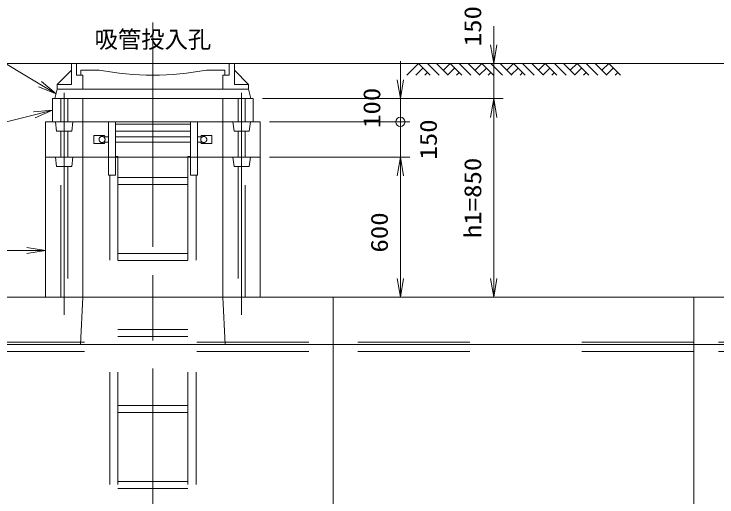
# Model space of a CAD drawing. Units: millimetres at full size. Extents: x -75200 to -41600, y 0 to 23760.
# Drawn here: x -53222 to -50211, y 17155 to 19222 of the extents above; entities that cross this region are included whole.
import ezdxf
from ezdxf.enums import TextEntityAlignment as Align

# ---------------------------------------------------------------- set-up
doc = ezdxf.new("R2010")
doc.units = ezdxf.units.MM
doc.header["$LTSCALE"] = 80.0044
doc.linetypes.add('CHAIN', pattern=[18.5, 12, -1.5, 3.5, -1.5])
doc.linetypes.add('DASHED_SPACED', pattern=[12, 6, -6])
for name, color, linetype, lineweight in [('0_2', 4, 'Continuous', 13), ('FRP', 4, 'DASHED_SPACED', 13), ('寸法', 6, 'Continuous', 13), ('文字', 2, 'Continuous', 13), ('ﾊｯﾁﾝｸﾞ', 4, 'Continuous', 9)]:
    doc.layers.add(name, color=color, linetype=linetype, lineweight=lineweight)
doc.styles.add('ＭＳ ゴシック', font='')
doc.styles.get('ＭＳ ゴシック').set_extended_font_data('MS Gothic')

# ---------------------------------------------------------------- blocks, each defined once
blk = doc.blocks.new('open_arrow')
at = {"color": 0, "linetype": 'Continuous', "lineweight": -2}
blk.add_lwpolyline([(7.5, 1.25), (0, 0), (7.5, -1.25)], dxfattribs=at)
blk = doc.blocks.new('dimension_origin')
at = {"color": 0, "linetype": 'Continuous', "lineweight": -2}
blk.add_circle((0, 0), 1.25, dxfattribs=at)

msp = doc.modelspace()

# ---------------------------------------------------------------- linework, layer by layer
at = {"layer": '0_2', "color": 2, "linetype": 'CHAIN'}
for p, q in [((-52627.5, 19185), (-52627.5, 14582.51)), ((-53007.5, 18885), (-53007.5, 17935)), ((-52247.5, 18885), (-52247.5, 17935))]:
    msp.add_line(p, q, dxfattribs=at)
at = {"layer": '0_2'}
for p, q in [((-45610, 19010), (-55655, 19010)), ((-52976.5, 19010), (-52278.5, 19010)), ((-52976.5, 18920), (-52976.5, 19010)), ((-52954.5, 18960), (-52954.5, 19010)), ((-52300.5, 18960), (-52300.5, 19010)), ((-52278.5, 18920), (-52278.5, 19010)), ((-53037.5, 18920), (-52976.5, 18981)), ((-52936, 18982), (-52857.5, 18982)), ((-52936, 18960), (-52936, 18982)), ((-52397.5, 18982), (-52319, 18982)), ((-52319, 18960), (-52319, 18982)), ((-52278.5, 18981), (-52217.5, 18920)), ((-52954.5, 18960), (-52927.5, 18960)), ((-52927.5, 18900), (-52927.5, 18960)), ((-52327.5, 18960), (-52300.5, 18960)), ((-52327.5, 18900), (-52327.5, 18960)), ((-53037.5, 18900), (-53037.5, 18920)), ((-53037.5, 18920), (-52976.5, 18920)), ((-52217.5, 18920), (-52278.5, 18920)), ((-52217.5, 18900), (-52217.5, 18920)), ((-53037.5, 18900), (-52217.5, 18900)), ((-53037.5, 18860), (-52217.5, 18860))]:
    msp.add_line(p, q, dxfattribs=at)
at = {"layer": '0_2', "linetype": 'DASHED_SPACED'}
for p, q in [((-53400, 17817), (-51855, 17817)), ((-50310, 17817), (-51855, 17817)), ((-48765, 17817), (-50310, 17817)), ((-53400, 17777), (-51855, 17777)), ((-50310, 17777), (-51855, 17777)), ((-48765, 17777), (-50310, 17777))]:
    msp.add_line(p, q, dxfattribs=at)
at = {"layer": '0_2', "color": 3}
for p, q in [((-53400, 17807), (-51855, 17807)), ((-50310, 17807), (-51855, 17807)), ((-48765, 17807), (-50310, 17807))]:
    msp.add_line(p, q, dxfattribs=at)
at = {"layer": '0_2'}
msp.add_lwpolyline([(-53037.5, 18900), (-52217.5, 18900), (-52207.5, 18860), (-53047.5, 18860)], close=True, dxfattribs=at)
at = {"layer": '0_2', "color": 3}
for points in [[(-53057.5, 18760), (-52197.5, 18760), (-52197.5, 18860), (-53057.5, 18860)], [(-52927.5, 18610), (-52327.5, 18610), (-52327.5, 18860), (-52927.5, 18860)], [(-52927.5, 18760), (-52327.5, 18760), (-52327.5, 18860), (-52927.5, 18860)], [(-53087.5, 18610), (-52167.5, 18610), (-52167.5, 18760), (-53087.5, 18760)], [(-53087.5, 18010), (-52167.5, 18010), (-52167.5, 18610), (-53087.5, 18610)], [(-52927.5, 18010), (-52327.5, 18010), (-52327.5, 18610), (-52927.5, 18610)], [(-53400, 15554), (-51855, 15554), (-51855, 18010), (-53400, 18010)], [(-52937.5, 17807), (-52317.5, 17807), (-52327.5, 18010), (-52927.5, 18010)], [(-50310, 15554), (-51855, 15554), (-51855, 18010), (-50310, 18010)], [(-48765, 15554), (-50310, 15554), (-50310, 18010), (-48765, 18010)]]:
    msp.add_lwpolyline(points, close=True, dxfattribs=at)
at = {"layer": '0_2', "linetype": 'DASHED_SPACED'}
for points in [[(-52992.5, 18760), (-53022.5, 18760), (-53022.5, 18860), (-52992.5, 18860)], [(-52262.5, 18760), (-52232.5, 18760), (-52232.5, 18860), (-52262.5, 18860)], [(-52975, 18720), (-53040, 18720), (-53045, 18760), (-52970, 18760)], [(-52280, 18720), (-52215, 18720), (-52210, 18760), (-52285, 18760)], [(-52992.5, 18610), (-53022.5, 18610), (-53022.5, 18720), (-52992.5, 18720)], [(-52262.5, 18610), (-52232.5, 18610), (-52232.5, 18720), (-52262.5, 18720)], [(-52975, 18570), (-53040, 18570), (-53045, 18610), (-52970, 18610)], [(-52280, 18570), (-52215, 18570), (-52210, 18610), (-52285, 18610)], [(-52992.5, 18010), (-53022.5, 18010), (-53022.5, 18570), (-52992.5, 18570)], [(-52262.5, 18010), (-52232.5, 18010), (-52232.5, 18570), (-52262.5, 18570)]]:
    msp.add_lwpolyline(points, close=True, dxfattribs=at)
at = {"layer": '0_2', "color": 3}
msp.add_lwpolyline([(-52927.5, 18860), (-52327.5, 18860), (-52927.5, 18860)], dxfattribs=at)
at = {"layer": '0_2'}
msp.add_arc((-52627.5, 20173.27), 1213.27, 259.07231, 280.92769, dxfattribs=at)
at = {"layer": 'FRP'}
for p, q in [((-52818.14, 18532.55), (-52818.14, 18760)), ((-52818.14, 18760), (-52788.14, 18760)), ((-52788.14, 18532.55), (-52788.14, 18760)), ((-52466.86, 18532.55), (-52466.86, 18760)), ((-52466.86, 18760), (-52436.86, 18760)), ((-52436.86, 18532.55), (-52436.86, 18760)), ((-52788.14, 18750), (-52466.86, 18750)), ((-52880.5, 18701.5), (-52835.7, 18701.5)), ((-52880.5, 18668.5), (-52880.5, 18701.5)), ((-52835.7, 18701.5), (-52831.5, 18696)), ((-52788.14, 18720), (-52466.86, 18720)), ((-52423.5, 18696), (-52419.3, 18701.5)), ((-52419.3, 18701.5), (-52374.5, 18701.5)), ((-52374.5, 18668.5), (-52374.5, 18701.5)), ((-52374.5, 18668.5), (-52374.5, 18701.5)), ((-52880.5, 18668.5), (-52836.21, 18668.5)), ((-52836.21, 18668.5), (-52831.5, 18674)), ((-52831.5, 18696), (-52818.14, 18696)), ((-52831.5, 18674), (-52818.14, 18674)), ((-52788.14, 18696), (-52466.86, 18696)), ((-52788.14, 18674), (-52466.86, 18674)), ((-52436.86, 18696), (-52423.5, 18696)), ((-52436.86, 18674), (-52423.5, 18674)), ((-52423.5, 18674), (-52418.8, 18668.5)), ((-52418.8, 18668.5), (-52374.5, 18668.5)), ((-52788.14, 18612.55), (-52777.5, 18612.55)), ((-52777.5, 15289), (-52777.5, 18612.55)), ((-52477.5, 15289), (-52477.5, 18612.55)), ((-52477.5, 18612.55), (-52466.86, 18612.55)), ((-52818.14, 18532.55), (-52788.14, 18532.55)), ((-52812.5, 15289), (-52812.5, 18532.55)), ((-52777.5, 18522), (-52477.5, 18522)), ((-52466.86, 18532.55), (-52436.86, 18532.55)), ((-52442.5, 15289), (-52442.5, 18532.55)), ((-52777.5, 18492), (-52477.5, 18492)), ((-52777.5, 18197), (-52477.5, 18197)), ((-52777.5, 18167), (-52477.5, 18167)), ((-52777.5, 17872), (-52477.5, 17872)), ((-52777.5, 17842), (-52477.5, 17842)), ((-52777.5, 17547), (-52477.5, 17547)), ((-52777.5, 17517), (-52477.5, 17517)), ((-52777.5, 17222), (-52477.5, 17222)), ((-52777.5, 17192), (-52477.5, 17192))]:
    msp.add_line(p, q, dxfattribs=at)
for centre in [(-52845.32, 18685), (-52409.68, 18685)]:
    msp.add_circle(centre, 13, dxfattribs=at)
at = {"layer": '寸法'}
for p, q in [((-51167.5, 18700), (-51167.5, 19170)), ((-52127.5, 19010), (-51127.5, 19010)), ((-51567.5, 18680), (-51567.5, 19020)), ((-52157.5, 18860), (-51527.5, 18860)), ((-52127.5, 18860), (-51127.5, 18860)), ((-52127.5, 18860), (-51127.5, 18860)), ((-51167.5, 18010), (-51167.5, 18860)), ((-51567.5, 18840), (-51567.5, 18450)), ((-52127.5, 18760), (-51527.5, 18760)), ((-52127.5, 18760), (-51527.5, 18760)), ((-52127.5, 18610), (-51527.5, 18610)), ((-52127.5, 18610), (-51527.5, 18610)), ((-51567.5, 18610), (-51567.5, 18010)), ((-52127.5, 18010), (-51127.5, 18010)), ((-52127.5, 18010), (-51527.5, 18010))]:
    msp.add_line(p, q, dxfattribs=at)
for points in [[(-53042.5, 18880), (-53111.1, 18921.16), (-53542.5, 19180), (-54355.83, 19180)], [(-53057.5, 18810), (-53135.11, 18790.6), (-53857.5, 18610), (-54577.5, 18610)], [(-53087.5, 18210), (-53167.5, 18210), (-53856.83, 18210), (-54576.83, 18210)]]:
    msp.add_lwpolyline(points, dxfattribs=at)
at = {"layer": 'ﾊｯﾁﾝｸﾞ'}
for p, q in [((-51540.15, 18960), (-51490.15, 19010)), ((-51490.15, 19010), (-51440.15, 18960)), ((-51451.26, 19010), (-51401.26, 18960)), ((-51412.37, 19010), (-51362.37, 18960)), ((-51383.32, 18980.95), (-51354.26, 19010)), ((-51354.26, 19010), (-51304.26, 18960)), ((-51315.37, 19010), (-51265.37, 18960)), ((-51276.48, 19010), (-51226.48, 18960)), ((-51247.43, 18980.95), (-51218.38, 19010)), ((-51218.38, 19010), (-51168.38, 18960)), ((-51179.49, 19010), (-51129.49, 18960)), ((-51140.6, 19010), (-51090.6, 18960)), ((-51111.55, 18980.95), (-51082.5, 19010)), ((-51082.5, 19010), (-51032.5, 18960)), ((-51043.61, 19010), (-50993.61, 18960)), ((-51004.72, 19010), (-50954.72, 18960)), ((-50975.67, 18980.95), (-50946.62, 19010)), ((-50946.62, 19010), (-50896.62, 18960)), ((-50907.73, 19010), (-50857.73, 18960)), ((-50868.84, 19010), (-50818.84, 18960)), ((-50839.79, 18980.95), (-50810.74, 19010)), ((-50810.74, 19010), (-50760.74, 18960)), ((-50771.85, 19010), (-50721.85, 18960)), ((-50732.96, 19010), (-50682.96, 18960)), ((-50703.91, 18980.95), (-50674.85, 19010)), ((-50674.85, 19010), (-50624.85, 18960)), ((-51501.26, 18960), (-51470.7, 18990.56)), ((-51462.37, 18960), (-51451.26, 18971.11)), ((-51363.87, 18961.5), (-51334.82, 18990.56)), ((-51326.48, 18960), (-51315.37, 18971.11)), ((-51227.99, 18961.5), (-51198.94, 18990.56)), ((-51190.6, 18960), (-51179.49, 18971.11)), ((-51092.11, 18961.5), (-51063.06, 18990.56)), ((-51054.72, 18960), (-51043.61, 18971.11)), ((-50956.22, 18961.5), (-50927.17, 18990.56)), ((-50918.84, 18960), (-50907.73, 18971.11)), ((-50820.34, 18961.5), (-50791.29, 18990.56)), ((-50782.96, 18960), (-50771.85, 18971.11)), ((-50684.46, 18961.5), (-50655.41, 18990.56)), ((-50647.07, 18960), (-50635.96, 18971.11))]:
    msp.add_line(p, q, dxfattribs=at)

# ---------------------------------------------------------------- block references
at = {"layer": '寸法'}
for name, p, xscale, yscale, rotation in [('open_arrow', (-51167.5, 19010), 10.7, 10.7, 90), ('open_arrow', (-51567.5, 18860), 10.7, 10.7, 90), ('open_arrow', (-53042.5, 18880), 10.7, 10.7, 149), ('open_arrow', (-51167.5, 18860), 10.7, 10.7, 270), ('open_arrow', (-51167.5, 18860), 10.7, 10.7, 270), ('open_arrow', (-53057.5, 18810), 10.7, 10.7, 194), ('dimension_origin', (-51567.5, 18760), 16, 16, 90), ('dimension_origin', (-51567.5, 18760), 16, 16, 270), ('open_arrow', (-51567.5, 18610), 10.7, 10.7, 270), ('open_arrow', (-51567.5, 18610), 10.7, 10.7, 270), ('open_arrow', (-53087.5, 18210), 10.7, 10.7, 180), ('open_arrow', (-51567.5, 18010), 10.7, 10.7, 90), ('open_arrow', (-51167.5, 18010), 10.7, 10.7, 90)]:
    msp.add_blockref(name, p, dxfattribs=dict(at, xscale=xscale, yscale=yscale, rotation=rotation))

# ---------------------------------------------------------------- texts
at = {"layer": '寸法', "style": 'ＭＳ ゴシック', "width": 1.15}
for s, p in [('150', (-51257.5, 19170)), ('100', (-51689.91, 18820.42)), ('150', (-51447.56, 18685)), ('h1=850', (-51257.5, 18435)), ('600', (-51657.5, 18287.11))]:
    msp.add_text(s, height=73.31, rotation=90, dxfattribs=at).set_placement(p, align=Align.MIDDLE_CENTER)
at = {"layer": '文字', "style": 'ＭＳ ゴシック'}
msp.add_text('吸管投入孔', height=73.31, dxfattribs=at).set_placement((-52627.5, 19150), align=Align.TOP_CENTER)

doc.saveas('drawing.dxf')
